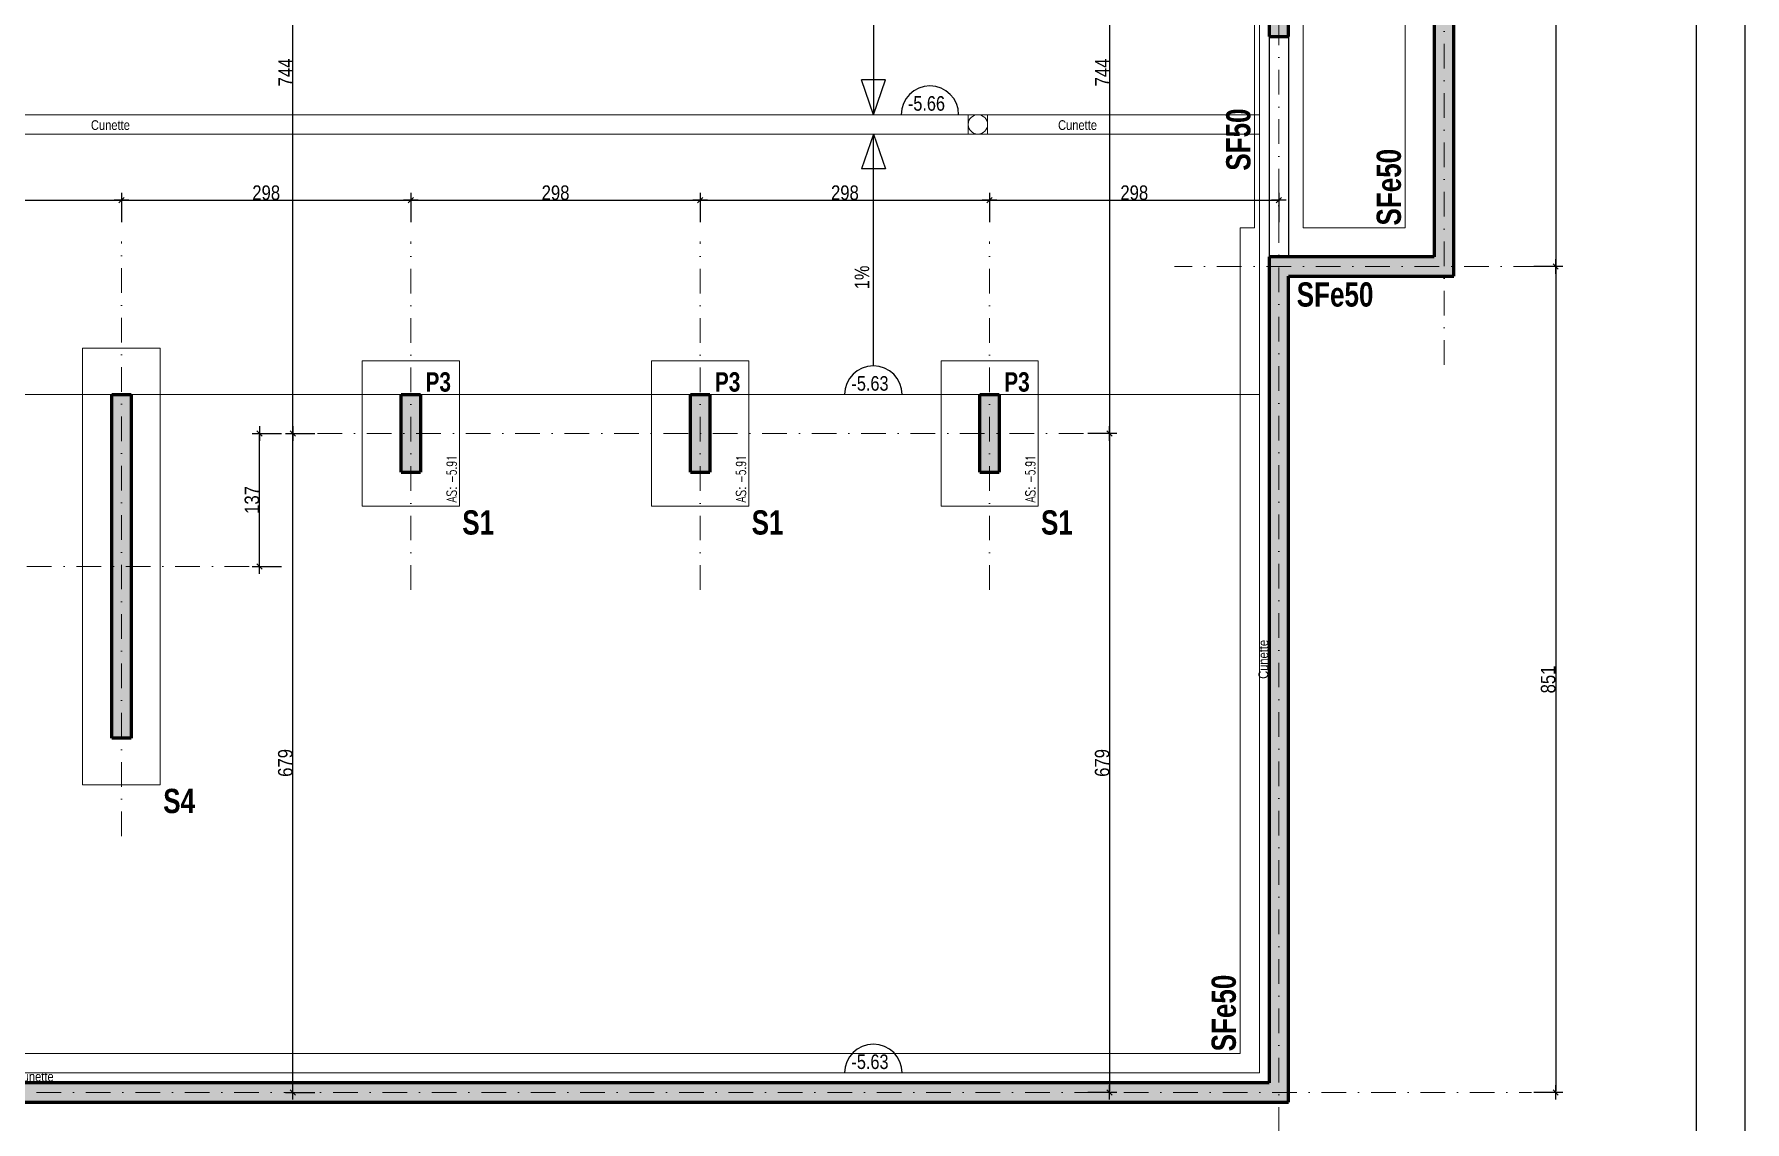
# Model space of a CAD drawing. Header units: centimetres. Extents: x 16433 to 114398, y -50094 to -12305.
# Drawn here: x 32291 to 34053, y -41254 to -40133 of the extents above; entities that cross this region are included whole.
import ezdxf
from ezdxf.enums import TextEntityAlignment as Align

# ---------------------------------------------------------------- set-up
doc = ezdxf.new("R2010")
doc.units = ezdxf.units.CM
doc.header["$LTSCALE"] = 0.5
doc.linetypes.add('TIRETPTX2', pattern=[50.8, 25.4, -12.7, 0, -12.7])
doc.layers.get('DEFPOINTS').update_dxf_attribs({"linetype": 'CONTINUOUS'})
for name, color, linetype in [('01_Cad_2', 5, 'CONTINUOUS'), ('01_cote_gen', 4, 'CONTINUOUS'), ('01_linteaux', 2, 'CONTINUOUS'), ('01_poch_murs', 253, 'CONTINUOUS'), ('01_poch_poteaux', 250, 'CONTINUOUS'), ('01_texte', 230, 'CONTINUOUS'), ('AA_COTES', 2, 'CONTINUOUS')]:
    doc.layers.add(name, color=color, linetype=linetype)
for name, color, linetype, lineweight in [('01_murs_coup', 5, 'CONTINUOUS', 60), ('01_sem', 42, 'CONTINUOUS', 15), ('01_tram_axes', 2, 'TIRETPTX2', 9)]:
    doc.layers.add(name, color=color, linetype=linetype, lineweight=lineweight)
doc.styles.add('ARIAL NA', font='ARIALN.TTF')
doc.styles.add('impact', font='impact.ttf')
doc.styles.add('MATTE_TXT', font='arial.ttf')
doc.styles.add('SIMPLEX1', font='SIMPLEX.shx', dxfattribs={"width": 0.8, "height": 10})
doc.styles.add('STYLE2', font='ARIALN.TTF')
doc.dimstyles.new('JB50', dxfattribs={"dimscale": 0.1, "dimtxt": 150, "dimasz": 15, "dimexe": 0.1, "dimexo": 0.1, "dimgap": 0.09, "dimtad": 1, "dimdec": 1, "dimdsep": 46, "dimtxsty": 'STYLE2', "dimblk1": 'BOND_G', "dimblk2": 'BOND_D', "dimsah": 1, "dimcen": 1.5, "dimdle": 0.01, "dimse1": 1, "dimse2": 1, "dimclrd": 4, "dimclre": 2, "dimclrt": 6, "dimazin": 2, "dimtfac": 2.333333, "dimtdec": 1, "dimtix": 1, "dimtmove": 2, "dimatfit": 3, "dimldrblk": 'BOND_G', "dimfxl": 1, "dimtolj": 1, "dimtzin": 0, "dimarcsym": 0})

# ---------------------------------------------------------------- blocks, each defined once
blk = doc.blocks.new('BOND_G')
at = {"layer": 'AA_COTES', "color": 0}
for p, q in [((0, -5), (0, 15)), ((5, 0), (-5, 0)), ((1.8, 1.8), (-1.8, -1.8))]:
    blk.add_line(p, q, dxfattribs=at)
blk = doc.blocks.new('BOND_D')
at = {"layer": 'AA_COTES', "color": 0}
for p, q in [((5, 0), (-5, 0)), ((-1.8, -1.8), (1.8, 1.8)), ((0, 5), (0, -15))]:
    blk.add_line(p, q, dxfattribs=at)
blk = doc.blocks.new('*D3818')
at = {"layer": '01_cote_gen', "color": 4, "lineweight": -2, "ltscale": 2, "transparency": 16777216}
blk.add_line((33858.2, -39028.1), (33858.2, -40371.1), dxfattribs=at)
at = {"layer": 'DEFPOINTS', "color": 0, "ltscale": 2}
for p in [(33833.2, -39026.6), (33840.1, -40372.6), (33858.2, -40372.6)]:
    blk.add_point(p, dxfattribs=at)
at = {"layer": '01_cote_gen', "color": 4, "lineweight": -2, "ltscale": 2, "transparency": 16777216, "xscale": 1.5, "yscale": 1.5, "zscale": 1.5}
for name, p, rotation in [('BOND_G', (33858.2, -39026.6), 90), ('BOND_D', (33858.2, -40372.6), 270)]:
    blk.add_blockref(name, p, dxfattribs=dict(at, rotation=rotation))
at = {"layer": '01_cote_gen', "color": 6, "ltscale": 2, "transparency": 16777216, "insert": (33850.5, -39699.6), "char_height": 15, "attachment_point": 5, "rotation": 90, "style": 'STYLE2'}
blk.add_mtext('\\A1;1346', dxfattribs=at)
blk = doc.blocks.new('*D3819')
at = {"layer": '01_cote_gen', "color": 4, "lineweight": -2, "ltscale": 2, "transparency": 16777216}
blk.add_line((33858.2, -40374.1), (33858.2, -41222.1), dxfattribs=at)
at = {"layer": 'DEFPOINTS', "color": 0, "ltscale": 2}
for p in [(33840.1, -40372.6), (33833.2, -41223.6), (33858.2, -41223.6)]:
    blk.add_point(p, dxfattribs=at)
at = {"layer": '01_cote_gen', "color": 4, "lineweight": -2, "ltscale": 2, "transparency": 16777216, "xscale": 1.5, "yscale": 1.5, "zscale": 1.5}
for name, p, rotation in [('BOND_G', (33858.2, -40372.6), 90), ('BOND_D', (33858.2, -41223.6), 270)]:
    blk.add_blockref(name, p, dxfattribs=dict(at, rotation=rotation))
at = {"layer": '01_cote_gen', "color": 6, "ltscale": 2, "transparency": 16777216, "insert": (33850.5, -40798.1), "char_height": 15, "attachment_point": 5, "rotation": 90, "style": 'STYLE2'}
blk.add_mtext('\\A1;851', dxfattribs=at)
blk = doc.blocks.new('*D4120')
at = {"layer": '01_cote_gen', "color": 4, "lineweight": -2, "ltscale": 2, "transparency": 16777216}
blk.add_line((32084.7, -40304.2), (32379.7, -40304.2), dxfattribs=at)
at = {"layer": 'DEFPOINTS', "color": 0, "ltscale": 2}
for p in [(32381.2, -40304.2), (32083.2, -40353.5), (32381.2, -40353.5)]:
    blk.add_point(p, dxfattribs=at)
at = {"layer": '01_cote_gen', "color": 4, "lineweight": -2, "ltscale": 2, "transparency": 16777216, "xscale": 1.5, "yscale": 1.5, "zscale": 1.5, "rotation": 180}
blk.add_blockref('BOND_G', (32083.2, -40304.2), dxfattribs=at)
at = {"layer": '01_cote_gen', "color": 4, "lineweight": -2, "ltscale": 2, "transparency": 16777216, "xscale": 1.5, "yscale": 1.5, "zscale": 1.5}
blk.add_blockref('BOND_D', (32381.2, -40304.2), dxfattribs=at)
at = {"layer": '01_cote_gen', "color": 6, "ltscale": 2, "transparency": 16777216, "insert": (32232.2, -40296.6), "char_height": 15, "attachment_point": 5, "style": 'STYLE2'}
blk.add_mtext('\\A1;298', dxfattribs=at)
blk = doc.blocks.new('*D4121')
at = {"layer": '01_cote_gen', "color": 4, "lineweight": -2, "ltscale": 2, "transparency": 16777216}
blk.add_line((32382.7, -40304.2), (32677.7, -40304.2), dxfattribs=at)
at = {"layer": 'DEFPOINTS', "color": 0, "ltscale": 2}
for p in [(32679.2, -40304.2), (32381.2, -40353.5), (32679.2, -40353.5)]:
    blk.add_point(p, dxfattribs=at)
at = {"layer": '01_cote_gen', "color": 4, "lineweight": -2, "ltscale": 2, "transparency": 16777216, "xscale": 1.5, "yscale": 1.5, "zscale": 1.5, "rotation": 180}
blk.add_blockref('BOND_G', (32381.2, -40304.2), dxfattribs=at)
at = {"layer": '01_cote_gen', "color": 4, "lineweight": -2, "ltscale": 2, "transparency": 16777216, "xscale": 1.5, "yscale": 1.5, "zscale": 1.5}
blk.add_blockref('BOND_D', (32679.2, -40304.2), dxfattribs=at)
at = {"layer": '01_cote_gen', "color": 6, "ltscale": 2, "transparency": 16777216, "insert": (32530.2, -40296.6), "char_height": 15, "attachment_point": 5, "style": 'STYLE2'}
blk.add_mtext('\\A1;298', dxfattribs=at)
blk = doc.blocks.new('*D4122')
at = {"layer": '01_cote_gen', "color": 4, "lineweight": -2, "ltscale": 2, "transparency": 16777216}
blk.add_line((32680.7, -40304.2), (32975.7, -40304.2), dxfattribs=at)
at = {"layer": 'DEFPOINTS', "color": 0, "ltscale": 2}
for p in [(32977.2, -40304.2), (32679.2, -40353.5), (32977.2, -40353.5)]:
    blk.add_point(p, dxfattribs=at)
at = {"layer": '01_cote_gen', "color": 4, "lineweight": -2, "ltscale": 2, "transparency": 16777216, "xscale": 1.5, "yscale": 1.5, "zscale": 1.5, "rotation": 180}
blk.add_blockref('BOND_G', (32679.2, -40304.2), dxfattribs=at)
at = {"layer": '01_cote_gen', "color": 4, "lineweight": -2, "ltscale": 2, "transparency": 16777216, "xscale": 1.5, "yscale": 1.5, "zscale": 1.5}
blk.add_blockref('BOND_D', (32977.2, -40304.2), dxfattribs=at)
at = {"layer": '01_cote_gen', "color": 6, "ltscale": 2, "transparency": 16777216, "insert": (32828.2, -40296.6), "char_height": 15, "attachment_point": 5, "style": 'STYLE2'}
blk.add_mtext('\\A1;298', dxfattribs=at)
blk = doc.blocks.new('*D4123')
at = {"layer": '01_cote_gen', "color": 4, "lineweight": -2, "ltscale": 2, "transparency": 16777216}
blk.add_line((32978.7, -40304.2), (33273.7, -40304.2), dxfattribs=at)
at = {"layer": 'DEFPOINTS', "color": 0, "ltscale": 2}
for p in [(33275.2, -40304.2), (32977.2, -40353.5), (33275.2, -40353.5)]:
    blk.add_point(p, dxfattribs=at)
at = {"layer": '01_cote_gen', "color": 4, "lineweight": -2, "ltscale": 2, "transparency": 16777216, "xscale": 1.5, "yscale": 1.5, "zscale": 1.5, "rotation": 180}
blk.add_blockref('BOND_G', (32977.2, -40304.2), dxfattribs=at)
at = {"layer": '01_cote_gen', "color": 4, "lineweight": -2, "ltscale": 2, "transparency": 16777216, "xscale": 1.5, "yscale": 1.5, "zscale": 1.5}
blk.add_blockref('BOND_D', (33275.2, -40304.2), dxfattribs=at)
at = {"layer": '01_cote_gen', "color": 6, "ltscale": 2, "transparency": 16777216, "insert": (33126.2, -40296.6), "char_height": 15, "attachment_point": 5, "style": 'STYLE2'}
blk.add_mtext('\\A1;298', dxfattribs=at)
blk = doc.blocks.new('*D4124')
at = {"layer": '01_cote_gen', "color": 4, "lineweight": -2, "ltscale": 2, "transparency": 16777216}
blk.add_line((33276.7, -40304.2), (33571.6, -40304.2), dxfattribs=at)
at = {"layer": 'DEFPOINTS', "color": 0, "ltscale": 2}
for p in [(33573.1, -40304.2), (33573.1, -40304.4), (33275.2, -40353.5)]:
    blk.add_point(p, dxfattribs=at)
at = {"layer": '01_cote_gen', "color": 4, "lineweight": -2, "ltscale": 2, "transparency": 16777216, "xscale": 1.5, "yscale": 1.5, "zscale": 1.5, "rotation": 180}
blk.add_blockref('BOND_G', (33275.2, -40304.2), dxfattribs=at)
at = {"layer": '01_cote_gen', "color": 4, "lineweight": -2, "ltscale": 2, "transparency": 16777216, "xscale": 1.5, "yscale": 1.5, "zscale": 1.5}
blk.add_blockref('BOND_D', (33573.1, -40304.2), dxfattribs=at)
at = {"layer": '01_cote_gen', "color": 6, "ltscale": 2, "transparency": 16777216, "insert": (33424.2, -40296.6), "char_height": 15, "attachment_point": 5, "style": 'STYLE2'}
blk.add_mtext('\\A1;298', dxfattribs=at)
blk = doc.blocks.new('*D4172')
at = {"layer": '01_cote_gen', "color": 4, "lineweight": -2, "ltscale": 2, "transparency": 16777216}
blk.add_line((32557.7, -40543.1), (32557.7, -39802.1), dxfattribs=at)
at = {"layer": 'DEFPOINTS', "color": 0, "ltscale": 2}
for p in [(32557.7, -39800.6), (32611.5, -39800.6), (32579.4, -40544.6)]:
    blk.add_point(p, dxfattribs=at)
at = {"layer": '01_cote_gen', "color": 4, "lineweight": -2, "ltscale": 2, "transparency": 16777216, "xscale": 1.5, "yscale": 1.5, "zscale": 1.5}
for name, p, rotation in [('BOND_D', (32557.7, -39800.6), 90), ('BOND_G', (32557.7, -40544.6), 270)]:
    blk.add_blockref(name, p, dxfattribs=dict(at, rotation=rotation))
at = {"layer": '01_cote_gen', "color": 6, "ltscale": 2, "transparency": 16777216, "insert": (32550.2, -40172.6), "char_height": 15, "attachment_point": 5, "rotation": 90, "style": 'STYLE2'}
blk.add_mtext('\\A1;744', dxfattribs=at)
blk = doc.blocks.new('*D4173')
at = {"layer": '01_cote_gen', "color": 4, "lineweight": -2, "ltscale": 2, "transparency": 16777216}
blk.add_line((32557.7, -41222.1), (32557.7, -40546.1), dxfattribs=at)
at = {"layer": 'DEFPOINTS', "color": 0, "ltscale": 2}
for p in [(32557.7, -40544.6), (32598.5, -40544.6), (32565.2, -41223.6)]:
    blk.add_point(p, dxfattribs=at)
at = {"layer": '01_cote_gen', "color": 4, "lineweight": -2, "ltscale": 2, "transparency": 16777216, "xscale": 1.5, "yscale": 1.5, "zscale": 1.5}
for name, p, rotation in [('BOND_D', (32557.7, -40544.6), 90), ('BOND_G', (32557.7, -41223.6), 270)]:
    blk.add_blockref(name, p, dxfattribs=dict(at, rotation=rotation))
at = {"layer": '01_cote_gen', "color": 6, "ltscale": 2, "transparency": 16777216, "insert": (32550, -40884.1), "char_height": 15, "attachment_point": 5, "rotation": 90, "style": 'STYLE2'}
blk.add_mtext('\\A1;679', dxfattribs=at)
blk = doc.blocks.new('*D4174')
at = {"layer": '01_cote_gen', "color": 4, "lineweight": -2, "ltscale": 2, "transparency": 16777216}
blk.add_line((32523.3, -40680.1), (32523.3, -40546.1), dxfattribs=at)
at = {"layer": 'DEFPOINTS', "color": 0, "ltscale": 2}
for p in [(32523.3, -40544.6), (32550.2, -40544.6), (32512.8, -40681.6)]:
    blk.add_point(p, dxfattribs=at)
at = {"layer": '01_cote_gen', "color": 4, "lineweight": -2, "ltscale": 2, "transparency": 16777216, "xscale": 1.5, "yscale": 1.5, "zscale": 1.5}
for name, p, rotation in [('BOND_D', (32523.3, -40544.6), 90), ('BOND_G', (32523.3, -40681.6), 270)]:
    blk.add_blockref(name, p, dxfattribs=dict(at, rotation=rotation))
at = {"layer": '01_cote_gen', "color": 6, "ltscale": 2, "transparency": 16777216, "insert": (32515.6, -40613.1), "char_height": 15, "attachment_point": 5, "rotation": 90, "style": 'STYLE2'}
blk.add_mtext('\\A1;137', dxfattribs=at)
blk = doc.blocks.new('*D4176')
at = {"layer": '01_cote_gen', "color": 4, "lineweight": -2, "ltscale": 2, "transparency": 16777216}
blk.add_line((33398.8, -39802.1), (33398.8, -40543.1), dxfattribs=at)
at = {"layer": 'DEFPOINTS', "color": 0, "ltscale": 2}
for p in [(33375.6, -39800.6), (33371.9, -40544.6), (33398.8, -40544.6)]:
    blk.add_point(p, dxfattribs=at)
at = {"layer": '01_cote_gen', "color": 4, "lineweight": -2, "ltscale": 2, "transparency": 16777216, "xscale": 1.5, "yscale": 1.5, "zscale": 1.5}
for name, p, rotation in [('BOND_G', (33398.8, -39800.6), 90), ('BOND_D', (33398.8, -40544.6), 270)]:
    blk.add_blockref(name, p, dxfattribs=dict(at, rotation=rotation))
at = {"layer": '01_cote_gen', "color": 6, "ltscale": 2, "transparency": 16777216, "insert": (33391.3, -40172.6), "char_height": 15, "attachment_point": 5, "rotation": 90, "style": 'STYLE2'}
blk.add_mtext('\\A1;744', dxfattribs=at)
blk = doc.blocks.new('*D4177')
at = {"layer": '01_cote_gen', "color": 4, "lineweight": -2, "ltscale": 2, "transparency": 16777216}
blk.add_line((33398.8, -40546.1), (33398.8, -41222.1), dxfattribs=at)
at = {"layer": 'DEFPOINTS', "color": 0, "ltscale": 2}
for p in [(33371.9, -40544.6), (33398.8, -41223.6), (33680.1, -41223.6)]:
    blk.add_point(p, dxfattribs=at)
at = {"layer": '01_cote_gen', "color": 4, "lineweight": -2, "ltscale": 2, "transparency": 16777216, "xscale": 1.5, "yscale": 1.5, "zscale": 1.5}
for name, p, rotation in [('BOND_G', (33398.8, -40544.6), 90), ('BOND_D', (33398.8, -41223.6), 270)]:
    blk.add_blockref(name, p, dxfattribs=dict(at, rotation=rotation))
at = {"layer": '01_cote_gen', "color": 6, "ltscale": 2, "transparency": 16777216, "insert": (33391.2, -40884.1), "char_height": 15, "attachment_point": 5, "rotation": 90, "style": 'STYLE2'}
blk.add_mtext('\\A1;679', dxfattribs=at)

msp = doc.modelspace()

# ---------------------------------------------------------------- hatches: boundary and pattern name
at = {"layer": '01_poch_murs', "ltscale": 2}
h = msp.add_hatch(color=256, dxfattribs=at)
h.dxf.hatch_style = 1
h.paths.add_polyline_path([(33753.129, -39017.616), (31184.16, -39017.616), (31184.16, -39575.613), (31039.167, -39575.613), (31039.167, -39600.61), (31057.167, -39600.61), (31057.167, -39593.613), (31184.16, -39593.613), (31184.16, -39929.602), (31177.162, -39929.602), (31177.162, -39947.602), (31202.133, -39947.602), (31202.133, -39035.616), (33563.133, -39035.616), (33563.133, -40135.58), (33583.133, -40135.58), (33583.133, -39035.616), (33733.129, -39035.616), (33733.129, -40362.58), (33563.133, -40362.58), (33563.133, -41213.6), (31224.17, -41213.6), (31224.17, -40504.6), (31204.17, -40504.6), (31204.17, -41213.6), (30874.176, -41213.6), (30874.176, -40504.6), (30856.176, -40504.6), (30856.176, -41233.6), (33583.133, -41233.6), (33583.133, -40382.58), (33753.129, -40382.58)])
h.paths.add_polyline_path([(31572.133, -39653.62), (31552.133, -39653.62), (31552.133, -39947.622), (31572.133, -39947.622)], flags=17)
h.paths.add_polyline_path([(31855.133, -39653.62), (31835.133, -39653.62), (31835.133, -39947.622), (31855.133, -39947.622)], flags=17)
h.paths.add_polyline_path([(32145.133, -39653.62), (32125.133, -39653.62), (32125.133, -39947.622), (32145.133, -39947.622)], flags=17)
h.paths.add_polyline_path([(32435.133, -39653.62), (32415.133, -39653.62), (32415.133, -39947.622), (32435.133, -39947.622)], flags=17)
h.paths.add_polyline_path([(32719.133, -39653.62), (32699.133, -39653.62), (32699.133, -39947.622), (32719.133, -39947.622)], flags=17)
h.paths.add_polyline_path([(33009.133, -39653.62), (32989.133, -39653.62), (32989.133, -39947.622), (33009.133, -39947.622)], flags=17)
h.paths.add_polyline_path([(33293.133, -39653.62), (33273.133, -39653.62), (33273.133, -39947.622), (33293.133, -39947.622)], flags=17)
h.paths.add_polyline_path([(30874.162, -39017.616), (30856.162, -39017.616), (30856.162, -39669.587), (30874.162, -39669.587)])
h.paths.add_polyline_path([(31057.167, -39702.607), (31039.167, -39702.607), (31039.167, -39986.596), (30874.167, -39986.597), (30874.167, -39783.597), (30856.166, -39783.597), (30856.167, -40004.594), (31057.167, -40004.596), (31057.167, -39947.602), (31076.755, -39947.602), (31076.755, -39929.602), (31057.167, -39929.602)])
h.paths.add_polyline_path([(30854.148, -39017.616), (30355.166, -39017.543), (30355.166, -39035.543), (30836.162, -39035.613), (30836.162, -39653.586), (30518.163, -39653.586), (30518.163, -39929.587), (30474.163, -39929.587), (30474.163, -39947.587), (30518.163, -39947.587), (30518.163, -40004.594), (30854.162, -40004.594), (30854.162, -39778.587), (30836.162, -39778.587), (30836.164, -39986.594), (30536.113, -39986.594), (30536.183, -39669.589), (30836.163, -39669.587), (30836.162, -39676.59), (30854.162, -39676.589)])
h = msp.add_hatch(color=256, dxfattribs=at)
h.dxf.hatch_style = 1
h.paths.add_polyline_path([(32093.171, -40504.6), (32073.171, -40504.6), (32073.171, -40858.597), (32093.171, -40858.597)])
h.paths.add_polyline_path([(32391.171, -40504.6), (32371.171, -40504.6), (32371.171, -40858.594), (32391.171, -40858.594)])
at = {"layer": '01_poch_poteaux', "ltscale": 2}
h = msp.add_hatch(color=256, dxfattribs=at)
h.dxf.hatch_style = 1
h.paths.add_polyline_path([(32689.171, -40504.6), (32669.171, -40504.6), (32669.171, -40584.6), (32689.171, -40584.6)])
h.paths.add_polyline_path([(32987.173, -40504.6), (32967.173, -40504.6), (32967.173, -40584.6), (32987.173, -40584.6)])
h.paths.add_polyline_path([(33285.171, -40504.6), (33265.171, -40504.6), (33265.171, -40584.6), (33285.171, -40584.6)])

# ---------------------------------------------------------------- linework, layer by layer
at = {"layer": '01_Cad_2'}
msp.add_line((34052.925, -38744.196), (34052.925, -41459.196), dxfattribs=at)
at = {"layer": '01_Cad_2', "color": 2}
msp.add_line((34002.925, -38794.196), (34002.925, -41459.196), dxfattribs=at)
at = {"layer": '01_linteaux'}
for p, q in [((33563.133, -40135.58), (33563.133, -40362.58)), ((33583.133, -40135.58), (33583.133, -40362.58))]:
    msp.add_line(p, q, dxfattribs=at)
at = {"layer": '01_murs_coup'}
for p, q in [((33753.129, -40382.58), (33753.129, -39017.616)), ((33563.133, -39035.616), (33563.133, -40135.58)), ((33583.133, -40135.58), (33583.133, -39035.616)), ((33733.129, -39035.616), (33733.129, -40362.58)), ((33563.133, -40135.58), (33583.133, -40135.58)), ((33733.129, -40362.58), (33563.133, -40362.58)), ((33563.133, -40362.58), (33563.133, -41213.6)), ((33583.133, -41233.6), (33583.133, -40382.58)), ((33583.133, -40382.58), (33753.129, -40382.58)), ((32371.171, -40858.594), (32371.171, -40504.6)), ((32371.171, -40504.6), (32391.171, -40504.6)), ((32391.171, -40504.6), (32391.171, -40858.594)), ((32669.171, -40504.6), (32689.171, -40504.6)), ((32669.171, -40584.6), (32669.171, -40504.6)), ((32689.171, -40504.6), (32689.171, -40584.6)), ((32967.173, -40504.6), (32987.173, -40504.6)), ((32967.173, -40584.6), (32967.173, -40504.6)), ((32987.173, -40504.6), (32987.173, -40584.6)), ((33265.171, -40504.6), (33285.171, -40504.6)), ((33265.171, -40584.6), (33265.171, -40504.6)), ((33285.171, -40504.6), (33285.171, -40584.6)), ((32669.171, -40584.6), (32689.171, -40584.6)), ((32967.173, -40584.6), (32987.173, -40584.6)), ((33265.171, -40584.6), (33285.171, -40584.6)), ((32391.171, -40858.594), (32371.171, -40858.594)), ((33563.133, -41213.6), (31224.17, -41213.6)), ((30856.176, -41233.6), (33583.133, -41233.6))]:
    msp.add_line(p, q, dxfattribs=at)
at = {"layer": '01_sem', "ltscale": 2}
for p, q in [((33548.133, -40332.58), (33548.133, -39051.592)), ((33553.133, -39045.616), (33553.133, -41203.6)), ((33598.133, -40332.58), (33598.133, -39051.592)), ((33703.129, -40332.58), (33703.129, -39051.592)), ((33553.133, -40216.111), (29241.171, -40216.111)), ((33253.133, -40216.111), (33253.133, -40236.111)), ((33273.133, -40216.111), (33273.133, -40236.111)), ((33553.133, -40236.111), (29241.171, -40236.111)), ((33533.133, -40332.58), (33548.133, -40332.58)), ((33533.133, -41183.6), (33533.133, -40332.58)), ((33598.133, -40332.58), (33703.129, -40332.58)), ((32341.171, -40906.597), (32341.171, -40456.597)), ((32421.171, -40456.597), (32341.171, -40456.597)), ((32421.171, -40906.597), (32421.171, -40456.597)), ((32629.171, -40619.6), (32629.171, -40469.6)), ((32729.171, -40469.6), (32629.171, -40469.6)), ((32729.171, -40619.6), (32729.171, -40469.6)), ((32927.173, -40619.6), (32927.173, -40469.6)), ((33027.173, -40469.6), (32927.173, -40469.6)), ((33027.173, -40619.6), (33027.173, -40469.6)), ((33225.171, -40619.6), (33225.171, -40469.6)), ((33325.171, -40469.6), (33225.171, -40469.6)), ((33325.171, -40619.6), (33325.171, -40469.6)), ((32093.171, -40504.6), (32371.171, -40504.6)), ((32391.171, -40504.6), (32669.171, -40504.6)), ((32689.171, -40504.6), (32967.173, -40504.6)), ((32987.173, -40504.6), (33265.171, -40504.6)), ((33285.171, -40504.6), (33553.133, -40504.6)), ((32729.171, -40619.6), (32629.171, -40619.6)), ((33027.173, -40619.6), (32927.173, -40619.6)), ((33325.171, -40619.6), (33225.171, -40619.6)), ((32421.171, -40906.597), (32341.171, -40906.597)), ((31254.17, -41183.6), (33533.133, -41183.6)), ((33553.133, -41203.6), (29961.17, -41203.6))]:
    msp.add_line(p, q, dxfattribs=at)
msp.add_circle((33263.133, -40226.111), 10, dxfattribs=at)
at = {"layer": '01_texte'}
for p, q in [((33155.54, -39977.258), (33155.54, -40216.111)), ((33155.54, -40216.111), (33143.153, -40180.183)), ((33167.927, -40180.183), (33143.153, -40180.183)), ((33155.54, -40216.111), (33167.927, -40180.183)), ((33155.54, -40236.111), (33143.153, -40272.038)), ((33155.54, -40474.963), (33155.54, -40236.111)), ((33155.54, -40236.111), (33167.927, -40272.038)), ((33167.927, -40272.038), (33143.153, -40272.038))]:
    msp.add_line(p, q, dxfattribs=at)
for centre in [(33213.691, -40216.111), (33155.54, -40504.6), (33155.54, -41203.6)]:
    msp.add_arc(centre, 29.637, 0, 180, dxfattribs=at)
at = {"layer": '01_tram_axes', "ltscale": 2}
for p, q in [((33573.133, -41366.089), (33573.133, -38917.353)), ((33743.202, -40473.834), (33743.202, -38920.098)), ((32381.171, -40959.702), (32381.171, -40346.772)), ((32679.171, -40705.621), (32679.171, -40346.772)), ((32977.173, -40705.621), (32977.173, -40346.772)), ((33275.171, -40705.621), (33275.171, -40346.772)), ((33840.12, -40372.58), (33465.729, -40372.58)), ((33371.915, -40544.6), (32579.435, -40544.6)), ((32512.838, -40681.597), (31992.373, -40681.597)), ((29850.5, -41223.6), (33833.219, -41223.6))]:
    msp.add_line(p, q, dxfattribs=at)

# ---------------------------------------------------------------- texts
at = {"layer": '01_texte', "style": 'MATTE_TXT', "width": 0.8}
for s, p in [('-5.66', (33210.168, -40216.512)), ('-5.63', (33152.017, -40505.001)), ('-5.63', (33152.017, -41204.001))]:
    msp.add_text(s, height=15, dxfattribs=at).set_placement(p, align=Align.BOTTOM_CENTER)
at = {"layer": '01_texte', "style": 'impact'}
for s, p in [('SF50', (33551.306, -40241.742)), ('SFe50', (33706.302, -40290.803)), ('SFe50', (33536.306, -41141.823))]:
    msp.add_text(s, height=25, rotation=90, dxfattribs=at).set_placement(p, align=Align.BOTTOM_CENTER)
at = {"layer": '01_texte', "style": 'ARIAL NA'}
for p in [(32349.709, -40231.832), (33345.709, -40231.832), (32271.209, -41212.321)]:
    msp.add_text('Cunette', height=10, dxfattribs=at).set_placement(p)
at = {"layer": '01_texte'}
for s, height, style, width, p in [('1%%%', 15, 'MATTE_TXT', 0.8, (33155.703, -40383.715)), ('-5.91', 10, 'SIMPLEX1', 0.7, (32729.213, -40581.24)), ('-5.91', 10, 'SIMPLEX1', 0.7, (33027.215, -40581.24)), ('-5.91', 10, 'SIMPLEX1', 0.7, (33325.213, -40581.24)), ('AS:', 10, 'SIMPLEX1', 0.8, (32729.213, -40607.517)), ('AS:', 10, 'SIMPLEX1', 0.8, (33027.215, -40607.517)), ('AS:', 10, 'SIMPLEX1', 0.8, (33325.213, -40607.517))]:
    msp.add_text(s, height=height, rotation=90, dxfattribs=dict(at, style=style, width=width)).set_placement(p, align=Align.BOTTOM_CENTER)
at = {"layer": '01_texte', "style": 'impact'}
for s, height, p in [('SFe50', 25, (33630.988, -40421.377)), ('P3', 20, (32707.365, -40507.486)), ('P3', 20, (33005.367, -40507.486)), ('P3', 20, (33303.365, -40507.486)), ('S1', 25, (32748.546, -40656.294)), ('S1', 25, (33046.549, -40656.294)), ('S1', 25, (33344.546, -40656.294)), ('S4', 25, (32440.546, -40943.292))]:
    msp.add_text(s, height=height, dxfattribs=at).set_placement(p, align=Align.BOTTOM_CENTER)
at = {"layer": '01_texte', "style": 'ARIAL NA'}
msp.add_text('Cunette', height=10, rotation=90, dxfattribs=at).set_placement((33562.065, -40797.456))

# ---------------------------------------------------------------- dimensions: what is measured, and where the dimension line sits
at = {"layer": '01_cote_gen', "ltscale": 2}
for base, p1, p2, picture, middle in [((33858.174, -40372.58), (33833.219, -39026.592), (33840.12, -40372.58), '*D3818', (33850.507, -39699.586)), ((32557.664, -39800.621), (32579.435, -40544.6), (32611.513, -39800.621), '*D4172', (32550.155, -40172.61)), ((33398.833, -40544.6), (33375.583, -39800.621), (33371.915, -40544.6), '*D4176', (33391.324, -40172.61)), ((33858.174, -41223.6), (33840.12, -40372.58), (33833.219, -41223.6), '*D3819', (33850.507, -40798.09)), ((32523.288, -40544.6), (32512.838, -40681.597), (32550.164, -40544.6), '*D4174', (32515.62, -40613.098)), ((32557.664, -40544.6), (32565.164, -41223.6), (32598.494, -40544.6), '*D4173', (32549.997, -40884.1)), ((33398.833, -41223.6), (33371.915, -40544.6), (33680.111, -41223.6), '*D4177', (33391.165, -40884.1))]:
    dim = msp.add_linear_dim(base=base, p1=p1, p2=p2, angle=90, dimstyle='JB50', dxfattribs=at)
    dim.commit()
    dim.dimension.update_dxf_attribs({"geometry": picture, "text_midpoint": middle})
for base, p1, p2, picture, middle in [((32381.171, -40304.245), (32083.171, -40353.455), (32381.171, -40353.455), '*D4120', (32232.171, -40296.577)), ((32679.171, -40304.245), (32381.171, -40353.455), (32679.171, -40353.455), '*D4121', (32530.171, -40296.577)), ((32977.173, -40304.245), (32679.171, -40353.455), (32977.173, -40353.455), '*D4122', (32828.172, -40296.577)), ((33275.171, -40304.245), (32977.173, -40353.455), (33275.171, -40353.455), '*D4123', (33126.172, -40296.577)), ((33573.133, -40304.245), (33275.171, -40353.455), (33573.133, -40304.377), '*D4124', (33424.152, -40296.577))]:
    dim = msp.add_linear_dim(base=base, p1=p1, p2=p2, dimstyle='JB50', dxfattribs=at)
    dim.commit()
    dim.dimension.update_dxf_attribs({"geometry": picture, "text_midpoint": middle})

doc.saveas('drawing.dxf')
